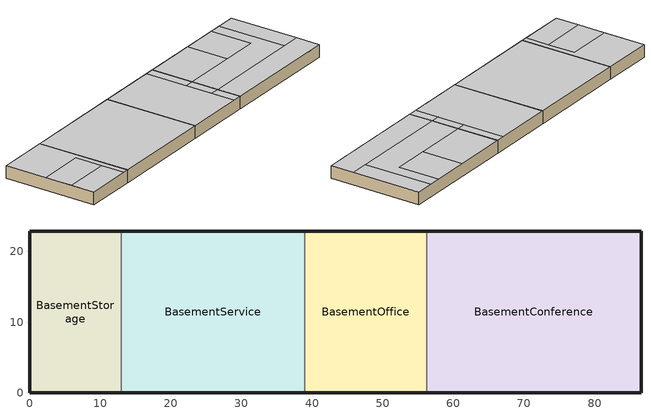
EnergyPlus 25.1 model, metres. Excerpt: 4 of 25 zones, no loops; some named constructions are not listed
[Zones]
BasementConference
 floor adiabatic (IntFloor): 86.56,22.86 86.56,0 56.27,0 56.27,22.86 z-3.05
 wall ground (BasementWall_HotelLarge_East_Cfactor): 86.56,0 86.56,22.86 z-3.05:0
 wall ground (BasementWall_HotelLarge_North_Cfactor): 86.56,22.86 56.27,22.86 z-3.05:0
 wall ground (BasementWall_HotelLarge_South_Cfactor): 56.27,0 86.56,0 z-3.05:0
 wall to BasementOffice (IntWall_MetalFramed): 56.27,22.86 56.27,0 z-3.05:0
 ceiling to Cafe_FloorG (IntFloor Reversed): 86.56,0 86.56,5.79 56.27,5.79 56.27,0 z0
 ceiling to Laundry_FloorG (IntFloor Reversed): 86.56,5.79 86.56,22.86 81.99,22.86 81.99,5.79 z0
 ceiling to Lobby_FloorG (IntFloor Reversed): 81.99,5.79 81.99,22.86 78.94,22.86 78.94,12.5 56.27,12.5 56.27,5.79 z0
 ceiling to Storage_FloorG (IntFloor Reversed): 78.94,12.5 78.94,22.86 69.8,22.86 69.8,12.5 z0
 ceiling to Mech_FloorG (IntFloor Reversed): 69.8,12.5 69.8,22.86 56.27,22.86 56.27,12.5 z0
BasementOffice
 floor adiabatic (IntFloor): 56.27,22.86 56.27,0 38.95,0 38.95,22.86 z-3.05
 wall outside (ExtWall_MassLight_NonRes): 38.95,0 56.27,0 z-3.05:0
 wall ground (BasementWall_HotelLarge_North_Cfactor): 56.27,22.86 38.95,22.86 z-3.05:0
 wall to BasementService (IntWall_MetalFramed): 38.95,22.86 38.95,0 z-3.05:0
 ceiling to Lobby_FloorG (IntFloor Reversed): 53.95,0 53.95,22.86 38.95,22.86 38.95,0 z0; 56.27,5.79 56.27,12.5 53.95,12.5 53.95,5.79 z0
 ceiling to Cafe_FloorG (IntFloor Reversed): 56.27,0 56.27,5.79 53.95,5.79 53.95,0 z0
 ceiling to Mech_FloorG (IntFloor Reversed): 56.27,12.5 56.27,22.86 53.95,22.86 53.95,12.5 z0
BasementService
 floor adiabatic (IntFloor): 38.95,22.86 38.95,0 12.98,0 12.98,22.86 z-3.05
 wall ground (BasementWall_HotelLarge_North_Cfactor): 38.95,22.86 12.98,22.86 z-3.05:0
 wall ground (BasementWall_HotelLarge_South_Cfactor): 12.98,0 38.95,0 z-3.05:0
 wall to BasementStorage (IntWall_MetalFramed): 12.98,22.86 12.98,0 z-3.05:0
 ceiling to Lobby_FloorG (IntFloor Reversed): 38.95,0 38.95,22.86 12.98,22.86 12.98,0 z0
BasementStorage
 floor adiabatic (IntFloor): 12.98,22.86 12.98,0 0,0 0,22.86 z-3.05
 wall ground (BasementWall_HotelLarge_North_Cfactor): 12.98,22.86 0,22.86 z-3.05:0
 wall ground (BasementWall_HotelLarge_South_Cfactor): 0,0 12.98,0 z-3.05:0
 wall ground (BasementWall_HotelLarge_West_Cfactor): 0,22.86 0,0 z-3.05:0
 ceiling to Retail_1_FloorG (IntFloor Reversed): 11.58,0 11.58,5.79 0,5.79 0,0 z0
 ceiling to Retail_2_FloorG (IntFloor Reversed): 11.58,5.79 11.58,12.5 0,12.5 0,5.79 z0
 ceiling to Lobby_FloorG (IntFloor Reversed): 12.98,0 12.98,22.86 0,22.86 0,12.5 11.58,12.5 11.58,0 z0
[Schedule:Day:Hourly]
RetailSalePeopleActivityLevelWD; RetailSalePeopleActivityLevelSat; RetailSalePeopleActivityLevelSun; FunctionalAreaPeopleActivityLevelWD; FunctionalAreaPeopleActivityLevelSat; FunctionalAreaPeopleActivityLevelSun: 131.9, 131.9, 131.9, 131.9, 131.9, 131.9, 131.9, 131.9, 131.9, 131.9, 131.9, 131.9, 131.9, 131.9, 131.9, 131.9, 131.9, 131.9, 131.9, 131.9, 131.9, 131.9, 131.9, 131.9
MeetingAreaPeopleActivityLevelWD; MeetingAreaPeopleActivityLevelSat; MeetingAreaPeopleActivityLevelSun; GuestRoomPeopleActivityLevelWD; GuestRoomPeopleActivityLevelSat; GuestRoomPeopleActivityLevelSun: 117.2, 117.2, 117.2, 117.2, 117.2, 117.2, 117.2, 117.2, 117.2, 117.2, 117.2, 117.2, 117.2, 117.2, 117.2, 117.2, 117.2, 117.2, 117.2, 117.2, 117.2, 117.2, 117.2, 117.2
CommonAreaPeopleActivityLevelWD; CommonAreaPeopleActivityLevelSat; CommonAreaPeopleActivityLevelSun: 146.5, 146.5, 146.5, 146.5, 146.5, 146.5, 146.5, 146.5, 146.5, 146.5, 146.5, 146.5, 146.5, 146.5, 146.5, 146.5, 146.5, 146.5, 146.5, 146.5, 146.5, 146.5, 146.5, 146.5
DiningAreaPeopleActivityLevelWD; DiningAreaPeopleActivityLevelSat; DiningAreaPeopleActivityLevelSun: 161.2, 161.2, 161.2, 161.2, 161.2, 161.2, 161.2, 161.2, 161.2, 161.2, 161.2, 161.2, 161.2, 161.2, 161.2, 161.2, 161.2, 161.2, 161.2, 161.2, 161.2, 161.2, 161.2, 161.2
KitchenPeopleActivityLevelWD; KitchenPeopleActivityLevelSat; KitchenPeopleActivityLevelSun: 219.8, 219.8, 219.8, 219.8, 219.8, 219.8, 219.8, 219.8, 219.8, 219.8, 219.8, 219.8, 219.8, 219.8, 219.8, 219.8, 219.8, 219.8, 219.8, 219.8, 219.8, 219.8, 219.8, 219.8
HotelLargeServiceAndBackUpPrepOccupancyWD; HotelLargeResidentialLivingOccupancyWD; HotelLargeResidentialLivingOccupancySat; HotelLargeResidentialLivingOccupancySun: 0.9, 0.9, 0.9, 0.9, 0.9, 0.9, 0.7, 0.4, 0.4, 0.2, 0.2, 0.2, 0.2, 0.2, 0.2, 0.3, 0.5, 0.5, 0.5, 0.7, 0.7, 0.8, 0.9, 0.9
HotelLargeServiceAndBackUpPrepOccupancySat: 0.9, 0.9, 0.9, 0.9, 0.9, 0.9, 0.7, 0.5, 0.5, 0.3, 0.3, 0.3, 0.3, 0.3, 0.3, 0.3, 0.3, 0.5, 0.6, 0.6, 0.6, 0.7, 0.7, 0.7
HotelLargeServiceAndBackUpPrepOccupancySun: 0.7, 0.7, 0.7, 0.7, 0.7, 0.7, 0.7, 0.7, 0.5, 0.5, 0.5, 0.3, 0.3, 0.2, 0.2, 0.2, 0.3, 0.4, 0.4, 0.6, 0.6, 0.8, 0.8, 0.8
HotelLargeServiceAndBackUpPrepLightsWD: 0.2, 0.15, 0.1, 0.1, 0.1, 0.2, 0.4, 0.5, 0.4, 0.4, 0.25, 0.25, 0.25, 0.25, 0.25, 0.25, 0.25, 0.25, 0.6, 0.8, 0.9, 0.8, 0.6, 0.3
HotelLargeServiceAndBackUpPrepLightsSat: 0.2, 0.2, 0.1, 0.1, 0.1, 0.1, 0.3, 0.3, 0.4, 0.4, 0.3, 0.25, 0.25, 0.25, 0.25, 0.25, 0.25, 0.25, 0.6, 0.7, 0.7, 0.7, 0.6, 0.3
HotelLargeServiceAndBackUpPrepLightsSun: 0.3, 0.3, 0.2, 0.2, 0.2, 0.2, 0.3, 0.4, 0.4, 0.3, 0.3, 0.3, 0.3, 0.2, 0.2, 0.2, 0.2, 0.2, 0.5, 0.7, 0.8, 0.6, 0.5, 0.3
HotelLargeServiceAndBackUpPrepElecEquipmentWD: 0.3, 0.25, 0.2, 0.2, 0.2, 0.3, 0.5, 0.6, 0.5, 0.5, 0.35, 0.35, 0.35, 0.35, 0.35, 0.35, 0.35, 0.35, 0.7, 0.9, 0.95, 0.9, 0.7, 0.4
HotelLargeServiceAndBackUpPrepElecEquipmentSat: 0.3, 0.3, 0.2, 0.2, 0.2, 0.2, 0.4, 0.4, 0.5, 0.5, 0.4, 0.35, 0.35, 0.35, 0.35, 0.35, 0.35, 0.35, 0.7, 0.8, 0.8, 0.8, 0.7, 0.4
HotelLargeServiceAndBackUpPrepElecEquipmentSun: 0.4, 0.4, 0.3, 0.3, 0.3, 0.3, 0.4, 0.5, 0.5, 0.4, 0.4, 0.4, 0.4, 0.3, 0.3, 0.3, 0.3, 0.3, 0.6, 0.8, 0.9, 0.7, 0.6, 0.4
HotelLargeServiceAndBackUpPrepInfiltrationWD; HotelLargeServiceAndBackUpPrepInfiltrationSat; HotelLargeServiceAndBackUpPrepInfiltrationSun; HotelLargeResidentialCommonInfiltrationWD; HotelLargeResidentialCommonInfiltrationSat; HotelLargeResidentialCommonInfiltrationSun: 0.25, 0.25, 0.25, 0.25, 0.25, 0.25, 0.25, 0.25, 0.25, 0.25, 0.25, 0.25, 0.25, 0.25, 0.25, 0.25, 0.25, 0.25, 0.25, 0.25, 0.25, 0.25, 0.25, 0.25
HotelLargeAssemblyOccupancyWD: 0, 0, 0, 0, 0, 0, 0, 0, 0.2, 0.2, 0.2, 0.8, 0.8, 0.8, 0.8, 0.8, 0.8, 0.8, 0.2, 0.2, 0.2, 0.2, 0.1, 0
HotelLargeAssemblyOccupancySat: 0, 0, 0, 0, 0, 0, 0, 0, 0.2, 0.2, 0.2, 0.6, 0.6, 0.6, 0.6, 0.6, 0.6, 0.6, 0.6, 0.6, 0.6, 0.8, 0.1, 0
HotelLargeAssemblyOccupancySun: 0, 0, 0, 0, 0, 0, 0, 0, 0.1, 0.1, 0.1, 0.1, 0.1, 0.7, 0.7, 0.7, 0.7, 0.7, 0.7, 0.7, 0.7, 0.7, 0.2, 0
HotelLargeAssemblyLightsWD: 0.05, 0.05, 0.05, 0.05, 0.05, 0.05, 0.35, 0.35, 0.35, 0.65, 0.65, 0.65, 0.65, 0.65, 0.65, 0.65, 0.65, 0.65, 0.65, 0.65, 0.65, 0.65, 0.25, 0.05
HotelLargeAssemblyLightsSat: 0.05, 0.05, 0.05, 0.05, 0.05, 0.05, 0.05, 0.3, 0.3, 0.4, 0.4, 0.4, 0.4, 0.4, 0.4, 0.4, 0.4, 0.4, 0.4, 0.4, 0.4, 0.4, 0.4, 0.05
HotelLargeAssemblyLightsSun: 0.05, 0.05, 0.05, 0.05, 0.05, 0.05, 0.05, 0.3, 0.3, 0.3, 0.3, 0.3, 0.55, 0.55, 0.55, 0.55, 0.55, 0.55, 0.55, 0.55, 0.55, 0.55, 0.05, 0.05
HotelLargeAssemblyElecEquipmentWD: 0.05, 0.05, 0.05, 0.05, 0.05, 0.05, 0.4, 0.4, 0.4, 0.75, 0.75, 0.75, 0.75, 0.75, 0.75, 0.75, 0.75, 0.75, 0.75, 0.75, 0.75, 0.75, 0.25, 0.05
HotelLargeAssemblyElecEquipmentSat: 0.05, 0.05, 0.05, 0.05, 0.05, 0.05, 0.05, 0.3, 0.3, 0.5, 0.5, 0.5, 0.5, 0.5, 0.5, 0.5, 0.5, 0.5, 0.5, 0.5, 0.5, 0.5, 0.5, 0.05
HotelLargeAssemblyElecEquipmentSun: 0.05, 0.05, 0.05, 0.05, 0.05, 0.05, 0.05, 0.3, 0.3, 0.3, 0.3, 0.3, 0.65, 0.65, 0.65, 0.65, 0.65, 0.65, 0.65, 0.65, 0.65, 0.65, 0.05, 0.05
HotelLargeAssemblyInfiltrationWD; HotelLargeAssemblyInfiltrationSat; HotelLargeAssemblyInfiltrationSun: 1, 1, 1, 1, 1, 1, 1, 0.25, 0.25, 0.25, 0.25, 0.25, 0.25, 0.25, 0.25, 0.25, 0.25, 0.25, 0.25, 0.25, 0.25, 0.25, 0.25, 1
HotelLargeAssemblyGasEquipmentWD: 0, 0, 0, 0, 0, 0, 0, 0, 0.3, 0.3, 0.2, 0.9, 0.9, 0.9, 0.2, 0.2, 0.2, 0.5, 0.5, 0.1, 0.1, 0.1, 0, 0
HotelLargeAssemblyGasEquipmentSat: 0, 0, 0, 0, 0, 0, 0, 0, 0.3, 0.3, 0.2, 0.7, 0.7, 0.7, 0.2, 0.2, 0.2, 0.4, 0.4, 0.1, 0.1, 0.1, 0, 0
HotelLargeAssemblyGasEquipmentSun: 0, 0, 0, 0, 0, 0, 0, 0, 0.2, 0.2, 0.1, 0.1, 0.3, 0.8, 0.2, 0.2, 0.2, 0.5, 0.5, 0.1, 0.1, 0.1, 0, 0
HotelLargeResidentialCommonOccupancyWD; HotelLargeResidentialCommonOccupancySat; HotelLargeResidentialCommonOccupancySun; HotelLargeResidentialCommonElecEquipmentWD; HotelLargeResidentialCommonElecEquipmentSat; HotelLargeResidentialCommonElecEquipmentSun; HotelLargeResidentialLivingLightsWD; HotelLargeResidentialLivingLightsSat; HotelLargeResidentialLivingLightsSun: 0.1, 0.1, 0.1, 0.1, 0.1, 0.3, 0.45, 0.45, 0.45, 0.45, 0.3, 0.3, 0.3, 0.3, 0.3, 0.3, 0.3, 0.3, 0.6, 0.8, 0.9, 0.8, 0.6, 0.3
HotelLargeResidentialCommonLightsWD; HotelLargeResidentialCommonLightsSat; HotelLargeResidentialCommonLightsSun; HotelLargeResidentialLivingInfiltrationWD; HotelLargeResidentialLivingInfiltrationSat; HotelLargeResidentialLivingInfiltrationSun; HotelLargeOfficeInfiltrationSat; HotelLargeOfficeInfiltrationSun; HotelLargeExtLightingNonMotionCtrlWD; HotelLargeExtLightingNonMotionCtrlSat; HotelLargeExtLightingNonMotionCtrlSun: 1, 1, 1, 1, 1, 1, 1, 1, 1, 1, 1, 1, 1, 1, 1, 1, 1, 1, 1, 1, 1, 1, 1, 1
HotelLargeResidentialLivingElecEquipmentWD; HotelLargeResidentialLivingElecEquipmentSat; HotelLargeResidentialLivingElecEquipmentSun: 0.1, 0.1, 0.1, 0.1, 0.1, 0.3, 0.45, 0.45, 0.45, 0.45, 0.2, 0.2, 0.2, 0.2, 0.2, 0.2, 0.2, 0.2, 0.4, 0.5, 0.6, 0.5, 0.4, 0.25
HotelLargeResidentialLivingHtgSetptWD; HotelLargeResidentialLivingHtgSetptSat; HotelLargeResidentialLivingHtgSetptSun: 21.11, 21.11, 21.11, 21.11, 21.11, 21.11, 21.11, 21.11, 21.11, 21.11, 21.11, 21.11, 21.11, 21.11, 21.11, 21.11, 21.11, 21.11, 21.11, 21.11, 21.11, 21.11, 21.11, 21.11
HotelLargeResidentialLivingClgSetptWD; HotelLargeResidentialLivingClgSetptSat; HotelLargeResidentialLivingClgSetptSun: 22.22, 22.22, 22.22, 22.22, 22.22, 22.22, 22.22, 22.22, 22.22, 22.22, 22.22, 22.22, 22.22, 22.22, 22.22, 22.22, 22.22, 22.22, 22.22, 22.22, 22.22, 22.22, 22.22, 22.22
HotelLargeRetailOccupancyWD: 0, 0, 0, 0, 0, 0, 0, 0.1, 0.2, 0.5, 0.5, 0.7, 0.7, 0.7, 0.7, 0.8, 0.7, 0.5, 0.5, 0.3, 0.3, 0, 0, 0
HotelLargeRetailOccupancySat: 0, 0, 0, 0, 0, 0, 0, 0.1, 0.2, 0.5, 0.6, 0.8, 0.8, 0.8, 0.8, 0.8, 0.8, 0.6, 0.2, 0.2, 0.2, 0.1, 0, 0
HotelLargeRetailOccupancySun: 0, 0, 0, 0, 0, 0, 0, 0, 0, 0.1, 0.2, 0.2, 0.4, 0.4, 0.4, 0.4, 0.4, 0.2, 0.1, 0, 0, 0, 0, 0
HotelLargeRetailLightsWD: 0.05, 0.05, 0.05, 0.05, 0.05, 0.05, 0.05, 0.2, 0.5, 0.85, 0.85, 0.85, 0.85, 0.85, 0.85, 0.85, 0.85, 0.85, 0.55, 0.55, 0.5, 0.2, 0.05, 0.05
HotelLargeRetailLightsSat: 0.05, 0.05, 0.05, 0.05, 0.05, 0.05, 0.05, 0.1, 0.3, 0.55, 0.85, 0.85, 0.85, 0.85, 0.85, 0.85, 0.85, 0.85, 0.5, 0.3, 0.3, 0.1, 0.05, 0.05
HotelLargeRetailLightsSun: 0.05, 0.05, 0.05, 0.05, 0.05, 0.05, 0.05, 0.05, 0.1, 0.1, 0.4, 0.4, 0.55, 0.55, 0.55, 0.55, 0.55, 0.4, 0.2, 0.05, 0.05, 0.05, 0.05, 0.05
HotelLargeRetailElecEquipmentWD: 0.4, 0.4, 0.4, 0.4, 0.4, 0.4, 0.6, 0.6, 0.9, 0.9, 0.9, 0.9, 0.9, 0.9, 0.9, 0.9, 0.9, 0.9, 0.9, 0.6, 0.6, 0.4, 0.4, 0.4
HotelLargeRetailElecEquipmentSat: 0.4, 0.4, 0.4, 0.4, 0.4, 0.4, 0.6, 0.6, 0.9, 0.9, 0.9, 0.9, 0.9, 0.9, 0.9, 0.9, 0.9, 0.9, 0.9, 0.9, 0.6, 0.6, 0.4, 0.4
HotelLargeRetailElecEquipmentSun: 0.4, 0.4, 0.4, 0.4, 0.4, 0.4, 0.4, 0.4, 0.6, 0.6, 0.6, 0.9, 0.9, 0.9, 0.9, 0.9, 0.9, 0.6, 0.6, 0.4, 0.4, 0.4, 0.4, 0.4
HotelLargeRetailInfiltrationWD: 1, 1, 1, 1, 1, 1, 0.25, 0.25, 0.25, 0.25, 0.25, 0.25, 0.25, 0.25, 0.25, 0.25, 0.25, 0.25, 0.25, 0.25, 0.25, 1, 1, 1
HotelLargeRetailInfiltrationSat: 1, 1, 1, 1, 1, 1, 0.25, 0.25, 0.25, 0.25, 0.25, 0.25, 0.25, 0.25, 0.25, 0.25, 0.25, 0.25, 0.25, 0.25, 0.25, 0.25, 1, 1
HotelLargeRetailInfiltrationSun: 1, 1, 1, 1, 1, 1, 1, 1, 0.25, 0.25, 0.25, 0.25, 0.25, 0.25, 0.25, 0.25, 0.25, 0.25, 0.25, 1, 1, 1, 1, 1
HotelLargeRestaurantOccupancyWD; HotelLargeKitchenoccupancyWD: 0.05, 0, 0, 0, 0, 0.05, 0.1, 0.4, 0.4, 0.4, 0.2, 0.5, 0.8, 0.7, 0.4, 0.2, 0.25, 0.5, 0.8, 0.8, 0.8, 0.5, 0.35, 0.2
HotelLargeRestaurantOccupancySat; HotelLargeKitchenoccupancySat: 0.05, 0, 0, 0, 0, 0, 0.05, 0.5, 0.5, 0.4, 0.2, 0.45, 0.5, 0.5, 0.35, 0.3, 0.3, 0.3, 0.7, 0.9, 0.7, 0.65, 0.55, 0.35
HotelLargeRestaurantOccupancySun; HotelLargeKitchenoccupancySun: 0.05, 0, 0, 0, 0, 0, 0.05, 0.5, 0.5, 0.2, 0.2, 0.3, 0.5, 0.5, 0.3, 0.2, 0.25, 0.35, 0.55, 0.65, 0.7, 0.35, 0.2, 0.2
HotelLargeRestaurantLightsWD; HotelLargeRestaurantLightsSat: 0.15, 0.15, 0.15, 0.15, 0.15, 0.2, 0.3, 0.67, 0.73, 0.75, 0.85, 0.85, 0.85, 0.83, 0.72, 0.65, 0.67, 0.75, 0.85, 0.85, 0.85, 0.75, 0.57, 0.3
HotelLargeRestaurantLightsSun: 0.2, 0.15, 0.15, 0.15, 0.15, 0.15, 0.3, 0.67, 0.73, 0.75, 0.85, 0.85, 0.85, 0.83, 0.72, 0.65, 0.67, 0.75, 0.85, 0.85, 0.85, 0.75, 0.57, 0.3
HotelLargeRestaurantElecEquipmentWD; HotelLargeRestaurantElecEquipmentSat; HotelLargeKitchenElecEquipmentWD; HotelLargeKitchenElecEquipmentSat: 0.15, 0.15, 0.15, 0.15, 0.15, 0.2, 0.3, 0.72, 0.78, 0.8, 0.9, 0.9, 0.9, 0.88, 0.77, 0.7, 0.72, 0.8, 0.9, 0.9, 0.9, 0.8, 0.62, 0.3
HotelLargeRestaurantElecEquipmentSun; HotelLargeKitchenElecEquipmentSun: 0.2, 0.15, 0.15, 0.15, 0.15, 0.15, 0.3, 0.72, 0.78, 0.8, 0.9, 0.9, 0.9, 0.88, 0.77, 0.7, 0.72, 0.8, 0.9, 0.9, 0.9, 0.8, 0.62, 0.3
HotelLargeRestaurantInfiltrationWD; HotelLargeKitchenInfiltrationWD: 0.25, 0, 0, 1, 0.25, 0.25, 0.25, 0.25, 0.25, 0.25, 0.25, 0.25, 0.25, 0.25, 0.25, 0.25, 0.25, 0.25, 0.25, 0.25, 0.25, 0.25, 0.25, 0.25
HotelLargeRestaurantInfiltrationSat; HotelLargeRestaurantInfiltrationSun; HotelLargeKitchenInfiltrationSat; HotelLargeKitchenInfiltrationSun: 0.25, 0, 0, 1, 1, 0.25, 0.25, 0.25, 0.25, 0.25, 0.25, 0.25, 0.25, 0.25, 0.25, 0.25, 0.25, 0.25, 0.25, 0.25, 0.25, 0.25, 0.25, 0.25
HotelLargeKitchenRefrigerationWD; HotelLargeKitchenRefrigerationSat; HotelLargeKitchenRefrigerationSun: 0.9, 0.9, 0.9, 0.9, 0.9, 0.9, 0.9, 0.9, 0.9, 0.9, 0.9, 0.9, 0.9, 0.9, 0.9, 0.9, 0.9, 0.9, 0.9, 0.9, 0.9, 0.9, 0.9, 0.9
HotelLargeKitchenGasEquipmentWD; HotelLargeKitchenGasEquipmentSun: 0.5, 0, 0, 0, 0, 0, 0.5, 0.9, 0.9, 0.9, 0.9, 0.9, 0.9, 0.9, 0.75, 0.75, 0.75, 0.9, 0.9, 0.9, 0.9, 0.75, 0.5, 0.5
HotelLargeKitchenGasEquipmentSat: 0.5, 0, 0, 0, 0, 0, 0.5, 0.9, 0.9, 0.9, 0.9, 0.9, 0.9, 0.9, 0.75, 0.75, 0.75, 0.9, 0.9, 0.9, 0.9, 0.75, 0.75, 0.5
HotelLargeOfficeOccupancyWD: 0, 0, 0, 0, 0, 0, 0.1, 0.2, 0.95, 0.95, 0.95, 0.95, 0.5, 0.95, 0.95, 0.95, 0.95, 0.3, 0.1, 0.1, 0.1, 0.1, 0.05, 0.05
HotelLargeOfficeOccupancySat; HotelLargeOfficeOccupancySun: 0, 0, 0, 0, 0, 0, 0.05, 0.05, 0.05, 0.05, 0.05, 0.05, 0.05, 0.05, 0.05, 0.05, 0.05, 0.05, 0, 0, 0, 0, 0, 0
HotelLargeOfficeLightsWD: 0.05, 0.05, 0.05, 0.05, 0.05, 0.1, 0.1, 0.3, 0.65, 0.65, 0.65, 0.65, 0.65, 0.65, 0.65, 0.65, 0.65, 0.35, 0.3, 0.3, 0.2, 0.2, 0.1, 0.05
HotelLargeOfficeLightsSat; HotelLargeOfficeLightsSun: 0.05, 0.05, 0.05, 0.05, 0.05, 0.05, 0.05, 0.05, 0.05, 0.05, 0.05, 0.05, 0.05, 0.05, 0.05, 0.05, 0.05, 0.05, 0.05, 0.05, 0.05, 0.05, 0.05, 0.05
HotelLargeOfficeElecEquipmentWD: 0.45, 0.45, 0.45, 0.45, 0.45, 0.45, 0.45, 0.74, 0.87, 0.9, 0.9, 0.9, 0.9, 0.9, 0.9, 0.9, 0.9, 0.7, 0.5, 0.5, 0.5, 0.45, 0.45, 0.45
HotelLargeOfficeElecEquipmentSat; HotelLargeOfficeElecEquipmentSun: 0.43, 0.43, 0.43, 0.43, 0.43, 0.43, 0.43, 0.43, 0.43, 0.43, 0.43, 0.43, 0.43, 0.43, 0.43, 0.43, 0.43, 0.43, 0.43, 0.43, 0.43, 0.43, 0.43, 0.43
HotelLargeOfficeInfiltrationWD: 1, 1, 1, 1, 1, 0.25, 0.25, 0.25, 0.25, 0.25, 0.25, 0.25, 0.25, 0.25, 0.25, 0.25, 0.25, 0.25, 0.25, 0.25, 0.25, 0.25, 0.25, 0.25
HotelLargeElevatorWD; HotelLargeElevatorSat; HotelLargeElevatorSun: 0.12, 0.12, 0.12, 0.12, 0.12, 0.2, 0.4, 0.5, 0.5, 0.35, 0.15, 0.15, 0.15, 0.15, 0.15, 0.15, 0.35, 0.5, 0.5, 0.4, 0.4, 0.3, 0.2, 0.12
HotelLargeExtLightingMotionCtrlWD: 0, 0, 0, 0, 0, 1, 1, 1, 1, 1, 1, 1, 1, 1, 1, 1, 1, 1, 1, 1, 1, 1, 0, 0
HotelLargeExtLightingMotionCtrlSat; HotelLargeExtLightingMotionCtrlSun: 0, 0, 0, 0, 0, 1, 1, 1, 1, 1, 1, 1, 1, 1, 1, 1, 1, 1, 1, 1, 1, 1, 1, 1
HotelLargeElevatorSummer: 0.5, 0.5, 0.5, 0.5, 0.5, 0.5, 0.5, 0.5, 0.5, 0.5, 0.5, 0.5, 0.5, 0.5, 0.5, 0.5, 0.5, 0.5, 0.5, 0.5, 0.5, 0.5, 0.5, 0.5
HotelLargeElevatorWinter: 0.12, 0.12, 0.12, 0.12, 0.12, 0.12, 0.12, 0.12, 0.12, 0.12, 0.12, 0.12, 0.12, 0.12, 0.12, 0.12, 0.12, 0.12, 0.12, 0.12, 0.12, 0.12, 0.12, 0.12
[Schedule:Week:Daily]
GuestRoomPeopleActivityLevelWk: GuestRoomPeopleActivityLevelSun, GuestRoomPeopleActivityLevelWD, GuestRoomPeopleActivityLevelWD, GuestRoomPeopleActivityLevelWD, GuestRoomPeopleActivityLevelWD, GuestRoomPeopleActivityLevelWD, GuestRoomPeopleActivityLevelSat, GuestRoomPeopleActivityLevelSun, GuestRoomPeopleActivityLevelWD, GuestRoomPeopleActivityLevelWD, GuestRoomPeopleActivityLevelSun, GuestRoomPeopleActivityLevelSun
HotelLargeAssemblyInfiltrationWk: HotelLargeAssemblyInfiltrationSun, HotelLargeAssemblyInfiltrationWD, HotelLargeAssemblyInfiltrationWD, HotelLargeAssemblyInfiltrationWD, HotelLargeAssemblyInfiltrationWD, HotelLargeAssemblyInfiltrationWD, HotelLargeAssemblyInfiltrationSat, HotelLargeAssemblyInfiltrationSun, HotelLargeAssemblyInfiltrationWD, HotelLargeAssemblyInfiltrationWD, HotelLargeAssemblyInfiltrationSun, HotelLargeAssemblyInfiltrationSun
HotelLargeElevatorWk: HotelLargeElevatorSun, HotelLargeElevatorWD, HotelLargeElevatorWD, HotelLargeElevatorWD, HotelLargeElevatorWD, HotelLargeElevatorWD, HotelLargeElevatorSat, HotelLargeElevatorSun, HotelLargeElevatorSummer, HotelLargeElevatorWinter, HotelLargeElevatorSun, HotelLargeElevatorSun
HotelLargeExtLightingMotionCtrlWk: HotelLargeExtLightingMotionCtrlSun, HotelLargeExtLightingMotionCtrlWD, HotelLargeExtLightingMotionCtrlWD, HotelLargeExtLightingMotionCtrlWD, HotelLargeExtLightingMotionCtrlWD, HotelLargeExtLightingMotionCtrlWD, HotelLargeExtLightingMotionCtrlSat, HotelLargeExtLightingMotionCtrlSun, HotelLargeExtLightingMotionCtrlWD, HotelLargeExtLightingMotionCtrlWD, HotelLargeExtLightingMotionCtrlSun, HotelLargeExtLightingMotionCtrlSun
HotelLargeExtLightingNonMotionCtrlWk: HotelLargeExtLightingNonMotionCtrlSun, HotelLargeExtLightingNonMotionCtrlWD, HotelLargeExtLightingNonMotionCtrlWD, HotelLargeExtLightingNonMotionCtrlWD, HotelLargeExtLightingNonMotionCtrlWD, HotelLargeExtLightingNonMotionCtrlWD, HotelLargeExtLightingNonMotionCtrlSat, HotelLargeExtLightingNonMotionCtrlSun, HotelLargeExtLightingNonMotionCtrlWD, HotelLargeExtLightingNonMotionCtrlWD, HotelLargeExtLightingNonMotionCtrlSun, HotelLargeExtLightingNonMotionCtrlSun
HotelLargeKitchenInfiltrationWk: HotelLargeKitchenInfiltrationSun, HotelLargeKitchenInfiltrationWD, HotelLargeKitchenInfiltrationWD, HotelLargeKitchenInfiltrationWD, HotelLargeKitchenInfiltrationWD, HotelLargeKitchenInfiltrationWD, HotelLargeKitchenInfiltrationSat, HotelLargeKitchenInfiltrationSun, HotelLargeKitchenInfiltrationWD, HotelLargeKitchenInfiltrationWD, HotelLargeKitchenInfiltrationSun, HotelLargeKitchenInfiltrationSun
HotelLargeResidentialCommonInfiltrationWk: HotelLargeResidentialCommonInfiltrationSun, HotelLargeResidentialCommonInfiltrationWD, HotelLargeResidentialCommonInfiltrationWD, HotelLargeResidentialCommonInfiltrationWD, HotelLargeResidentialCommonInfiltrationWD, HotelLargeResidentialCommonInfiltrationWD, HotelLargeResidentialCommonInfiltrationSat, HotelLargeResidentialCommonInfiltrationSun, HotelLargeResidentialCommonInfiltrationWD, HotelLargeResidentialCommonInfiltrationWD, HotelLargeResidentialCommonInfiltrationSun, HotelLargeResidentialCommonInfiltrationSun
HotelLargeResidentialLivingElecEquipmentWk: HotelLargeResidentialLivingElecEquipmentSun, HotelLargeResidentialLivingElecEquipmentWD, HotelLargeResidentialLivingElecEquipmentWD, HotelLargeResidentialLivingElecEquipmentWD, HotelLargeResidentialLivingElecEquipmentWD, HotelLargeResidentialLivingElecEquipmentWD, HotelLargeResidentialLivingElecEquipmentSat, HotelLargeResidentialLivingElecEquipmentSun, HotelLargeResidentialLivingElecEquipmentWD, HotelLargeResidentialLivingElecEquipmentWD, HotelLargeResidentialLivingElecEquipmentSun, HotelLargeResidentialLivingElecEquipmentSun
HotelLargeResidentialLivingInfiltrationWk: HotelLargeResidentialLivingInfiltrationSun, HotelLargeResidentialLivingInfiltrationWD, HotelLargeResidentialLivingInfiltrationWD, HotelLargeResidentialLivingInfiltrationWD, HotelLargeResidentialLivingInfiltrationWD, HotelLargeResidentialLivingInfiltrationWD, HotelLargeResidentialLivingInfiltrationSat, HotelLargeResidentialLivingInfiltrationSun, HotelLargeResidentialLivingInfiltrationWD, HotelLargeResidentialLivingInfiltrationWD, HotelLargeResidentialLivingInfiltrationSun, HotelLargeResidentialLivingInfiltrationSun
HotelLargeResidentialLivingLightsWk: HotelLargeResidentialLivingLightsSun, HotelLargeResidentialLivingLightsWD, HotelLargeResidentialLivingLightsWD, HotelLargeResidentialLivingLightsWD, HotelLargeResidentialLivingLightsWD, HotelLargeResidentialLivingLightsWD, HotelLargeResidentialLivingLightsSat, HotelLargeResidentialLivingLightsSun, HotelLargeResidentialLivingLightsWD, HotelLargeResidentialLivingLightsWD, HotelLargeResidentialLivingLightsSun, HotelLargeResidentialLivingLightsSun
HotelLargeResidentialLivingOccupancyWk: HotelLargeResidentialLivingOccupancySun, HotelLargeResidentialLivingOccupancyWD, HotelLargeResidentialLivingOccupancyWD, HotelLargeResidentialLivingOccupancyWD, HotelLargeResidentialLivingOccupancyWD, HotelLargeResidentialLivingOccupancyWD, HotelLargeResidentialLivingOccupancySat, HotelLargeResidentialLivingOccupancySun, HotelLargeResidentialLivingOccupancyWD, HotelLargeResidentialLivingOccupancyWD, HotelLargeResidentialLivingOccupancySun, HotelLargeResidentialLivingOccupancySun
HotelLargeRestaurantInfiltrationWk: HotelLargeRestaurantInfiltrationSun, HotelLargeRestaurantInfiltrationWD, HotelLargeRestaurantInfiltrationWD, HotelLargeRestaurantInfiltrationWD, HotelLargeRestaurantInfiltrationWD, HotelLargeRestaurantInfiltrationWD, HotelLargeRestaurantInfiltrationSat, HotelLargeRestaurantInfiltrationSun, HotelLargeRestaurantInfiltrationWD, HotelLargeRestaurantInfiltrationWD, HotelLargeRestaurantInfiltrationSun, HotelLargeRestaurantInfiltrationSun
HotelLargeRetailElecEquipmentWk: HotelLargeRetailElecEquipmentSun, HotelLargeRetailElecEquipmentWD, HotelLargeRetailElecEquipmentWD, HotelLargeRetailElecEquipmentWD, HotelLargeRetailElecEquipmentWD, HotelLargeRetailElecEquipmentWD, HotelLargeRetailElecEquipmentSat, HotelLargeRetailElecEquipmentSun, HotelLargeRetailElecEquipmentWD, HotelLargeRetailElecEquipmentWD, HotelLargeRetailElecEquipmentSun, HotelLargeRetailElecEquipmentSun
HotelLargeRetailInfiltrationWk: HotelLargeRetailInfiltrationSun, HotelLargeRetailInfiltrationWD, HotelLargeRetailInfiltrationWD, HotelLargeRetailInfiltrationWD, HotelLargeRetailInfiltrationWD, HotelLargeRetailInfiltrationWD, HotelLargeRetailInfiltrationSat, HotelLargeRetailInfiltrationSun, HotelLargeRetailInfiltrationWD, HotelLargeRetailInfiltrationWD, HotelLargeRetailInfiltrationSun, HotelLargeRetailInfiltrationSun
HotelLargeRetailLightsWk: HotelLargeRetailLightsSun, HotelLargeRetailLightsWD, HotelLargeRetailLightsWD, HotelLargeRetailLightsWD, HotelLargeRetailLightsWD, HotelLargeRetailLightsWD, HotelLargeRetailLightsSat, HotelLargeRetailLightsSun, HotelLargeRetailLightsWD, HotelLargeRetailLightsWD, HotelLargeRetailLightsSun, HotelLargeRetailLightsSun
HotelLargeServiceAndBackUpPrepInfiltrationWk: HotelLargeServiceAndBackUpPrepInfiltrationSun, HotelLargeServiceAndBackUpPrepInfiltrationWD, HotelLargeServiceAndBackUpPrepInfiltrationWD, HotelLargeServiceAndBackUpPrepInfiltrationWD, HotelLargeServiceAndBackUpPrepInfiltrationWD, HotelLargeServiceAndBackUpPrepInfiltrationWD, HotelLargeServiceAndBackUpPrepInfiltrationSat, HotelLargeServiceAndBackUpPrepInfiltrationSun, HotelLargeServiceAndBackUpPrepInfiltrationWD, HotelLargeServiceAndBackUpPrepInfiltrationWD, HotelLargeServiceAndBackUpPrepInfiltrationSun, HotelLargeServiceAndBackUpPrepInfiltrationSun
